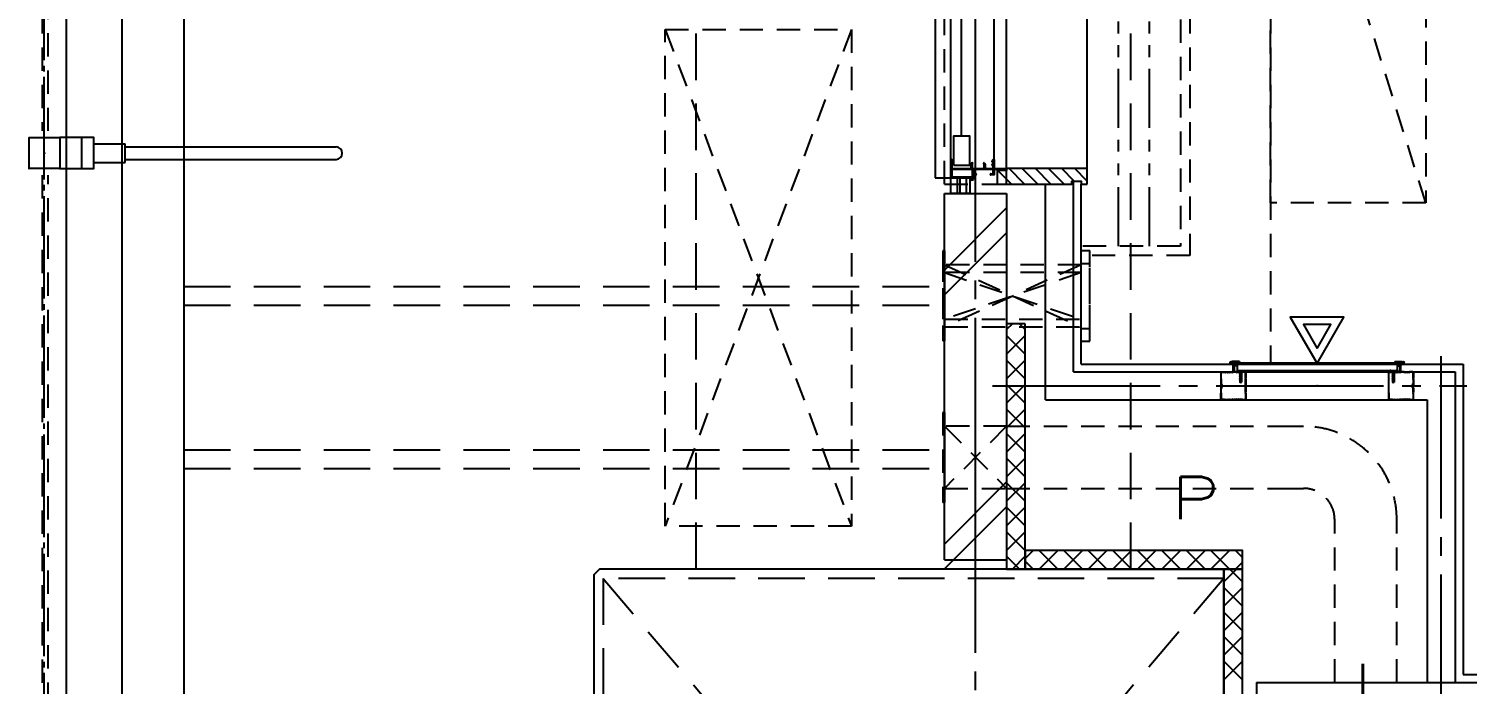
# Model space of a CAD drawing. Header units: millimetres. Extents: x 8300 to 98248, y -10383 to 40000.
# Drawn here: x 21075 to 23392, y 15320 to 16375 of the extents above; entities that cross this region are included whole.
import ezdxf
from ezdxf.enums import TextEntityAlignment as Align

# ---------------------------------------------------------------- set-up
doc = ezdxf.new("R2010")
doc.units = ezdxf.units.MM
doc.header["$LTSCALE"] = 300
for name, pattern in [('CADEWA_LINE5', [1.2, 0.9, -0.1, 0.1, -0.1]), ('CADEWA_LINE6', [2.1, 1.8, -0.1, 0.1, -0.1]), ('DASH-N', [0.375, 0.25, -0.125]), ('DASH-S', [0.2, 0.125, -0.075]), ('JIS_08_11', [12.8, 11, -0.6, 0.6, -0.6]), ('PHANTOMX2', [127, 63.5, -12.7, 12.7, -12.7, 12.7, -12.7])]:
    doc.linetypes.add(name, pattern=pattern)
for name, color, linetype in [('526EH_Kabe(7)', 7, 'CONTINUOUS'), ('K建0_壁', 7, 'CONTINUOUS'), ('通り芯', 7, 'CONTINUOUS')]:
    doc.layers.add(name, color=color, linetype=linetype)
doc.styles.add('MS Gothic2', font='msgothic.ttc', dxfattribs={"width": 0.6})
doc.styles.add('txt2', font='txt.shx', dxfattribs={"width": 1.197332, "bigfont": 'extfont2'})

msp = doc.modelspace()

# ---------------------------------------------------------------- linework, layer by layer
at = {"layer": 'K建0_壁', "color": 250, "linetype": 'JIS_08_11', "lineweight": -3, "ltscale": 0.05}
msp.add_line((21100, 11716.7), (21100, 25327.2), dxfattribs=at)
at = {"layer": 'K建0_壁', "color": 250, "linetype": 'Continuous', "lineweight": -3, "ltscale": 50}
msp.add_line((21135, 25028.7), (21135, 12009.7), dxfattribs=at)
at = {"layer": 'K建0_壁', "color": 250, "linetype": 'Continuous', "lineweight": -3}
for p, q in [((21225, 25028.7), (21225, 12009.7)), ((21325, 25028.7), (21325, 12009.7)), ((22535, 17295), (22535, 16135)), ((22560, 16165), (22560, 17265)), ((22630, 16165), (22630, 17265)), ((22650, 16150), (22650, 17280)), ((22779.8, 16150), (22779.8, 17280)), ((22577.5, 16203), (22577.5, 16695)), ((21075, 16199.5), (21075, 16150.5)), ((21075.5, 16200), (21124.5, 16200)), ((21125, 16200), (21125, 16150)), ((21125, 16199.5), (21125, 16150.5)), ((21160, 16200), (21160, 16150)), ((21180, 16190), (21230, 16190)), ((21230, 16160), (21230, 16190)), ((21230, 16185), (21570, 16185)), ((21124.5, 16150), (21075.5, 16150)), ((21180, 16160), (21230, 16160)), ((21230, 16165), (21570, 16165)), ((22560, 16135.3), (22560, 16164.7)), ((22560.3, 16165), (22561.4, 16165)), ((22593.5, 16159.5), (22594.7, 16159.5)), ((22595, 16159.2), (22595, 16158.6)), ((22627.9, 16148.4), (22597, 16148.4)), ((22613.6, 16159.4), (22615.4, 16157.6)), ((22626.5, 16161.2), (22626.5, 16162)), ((22626.5, 16156), (22626.5, 16156.8)), ((22627.1, 16160.7), (22627, 16160.7)), ((22627, 16157.3), (22627.1, 16157.3)), ((22627.4, 16161.7), (22627.4, 16161)), ((22627.4, 16157), (22627.4, 16156.3)), ((22628.5, 16162), (22627.7, 16162)), ((22627.7, 16156), (22628.5, 16156)), ((22628.7, 16165), (22629.7, 16165)), ((22628.8, 16156.3), (22628.8, 16161.7)), ((22678.8, 16125), (22653.8, 16150)), ((22700, 16125), (22675, 16150)), ((22721.2, 16125), (22696.2, 16150)), ((22742.5, 16125), (22717.5, 16150)), ((22758.7, 16130), (22738.7, 16150)), ((22779.8, 16130), (22759.9, 16150)), ((22535, 16135), (22560, 16135)), ((22594.7, 16135), (22560.3, 16135)), ((22560.3, 16110), (22560.3, 16135)), ((22570.3, 16135), (22570.3, 16110)), ((22574.8, 16135), (22574.8, 16110)), ((22584.8, 16135), (22584.8, 16110)), ((22592.6, 16132.7), (22594.7, 16132.7)), ((22595.5, 16131.5), (22592.6, 16131.5)), ((22595, 16133), (22595, 16134.7)), ((22596.5, 16147.9), (22596.5, 16141.9)), ((22596.8, 16141.6), (22600.5, 16141.6)), ((22601, 16141.1), (22601, 16140.5)), ((22624, 16140.5), (22624, 16141.1)), ((22624.5, 16141.6), (22628.1, 16141.6)), ((22628.4, 16141.9), (22628.4, 16147.9)), ((22636.4, 16125), (22634.8, 16126.6)), ((22657.6, 16125), (22635.6, 16147)), ((22712.5, 16045), (22712.5, 16125)), ((22757.5, 16045), (22757.5, 16130)), ((22770, 16045), (22770, 16125)), ((22550, 16110), (22650, 16110)), ((22550, 15520), (22550, 16110)), ((22650, 16110), (22650, 15520)), ((22550, 15986.7), (22650, 16086.7)), ((22550, 15946.7), (22650, 16046.7)), ((22712.5, 15777.5), (22712.5, 16045)), ((22757.5, 15822.5), (22757.5, 16045)), ((22770, 15835), (22770, 16045)), ((22659.2, 15900), (22650, 15890.8)), ((22670.8, 15900), (22680, 15890.8)), ((22680, 15881.2), (22650, 15851.2)), ((22650, 15881.2), (22680, 15851.2)), ((22680, 15841.7), (22650, 15811.7)), ((22650, 15841.7), (22680, 15811.7)), ((23010, 15836), (23010, 15838.5)), ((23010, 15836), (23010, 15835.5)), ((23011, 15835.5), (23010, 15835.5)), ((23010.2, 15839), (23010.8, 15839)), ((23013.5, 15839), (23010.8, 15839)), ((23015, 15836.5), (23011, 15836.5)), ((23011, 15836.5), (23011, 15835.5)), ((23011.5, 15838), (23011.5, 15838.5)), ((23011.5, 15838), (23011.5, 15837.5)), ((23011.5, 15837.5), (23015, 15837.5)), ((23013.5, 15839.5), (23012.5, 15839)), ((23012.5, 15838.5), (23013.5, 15838)), ((23013.5, 15838.5), (23012.5, 15838.5)), ((23024.8, 15839.5), (23013.5, 15839.5)), ((23013.5, 15838.5), (23013.5, 15839)), ((23016.5, 15838), (23013.5, 15838)), ((23015.5, 15837.5), (23015, 15837.5)), ((23015, 15822.5), (23015, 15836.5)), ((23015, 15835.5), (23015, 15833)), ((23016, 15835.5), (23016.5, 15836)), ((23016, 15835.5), (23016, 15834)), ((23016.5, 15836.5), (23016.5, 15836)), ((23016.5, 15833.5), (23018.5, 15833.5)), ((23019, 15832.5), (23016.5, 15832.5)), ((23016.5, 15832.5), (23016.5, 15824.5)), ((23017, 15836.4), (23017, 15837.5)), ((23018, 15836.4), (23018, 15837)), ((23018.5, 15836.5), (23018.9, 15837.5)), ((23019, 15836.5), (23018.5, 15836.5)), ((23019, 15838), (23024, 15838)), ((23019, 15836.5), (23019, 15834)), ((23019.3, 15837.8), (23020, 15837.8)), ((23020, 15837.8), (23020, 15833.5)), ((23021, 15837.5), (23021, 15825)), ((23021, 15825), (23279, 15825)), ((23021.5, 15825), (23021.5, 15823.5)), ((23023, 15824.9), (23031, 15824.9)), ((23023, 15824.9), (23025.6, 15822.5)), ((23024, 15838.8), (23024, 15838)), ((23024, 15838.8), (23025, 15838.8)), ((23025, 15839.3), (23024.8, 15839.5)), ((23025, 15839.3), (23025, 15838.8)), ((23031, 15824.9), (23028.3, 15822.5)), ((23031.5, 15825), (23031.5, 15823.5)), ((23031.5, 15825), (23032.5, 15825)), ((23032.5, 15825), (23032.5, 15822.5)), ((23268.5, 15825), (23267.5, 15825)), ((23267.5, 15825), (23267.5, 15822.5)), ((23268.5, 15825), (23268.5, 15823.5)), ((23268.9, 15824.9), (23271.5, 15822.5)), ((23268.9, 15824.9), (23276.9, 15824.9)), ((23276.9, 15824.9), (23274.1, 15822.5)), ((23275, 15839.3), (23275.2, 15839.5)), ((23275, 15839.3), (23275, 15838.8)), ((23276, 15838.8), (23275, 15838.8)), ((23275.2, 15839.5), (23286.5, 15839.5)), ((23276, 15838.8), (23276, 15838)), ((23281, 15838), (23276, 15838)), ((23278.5, 15825), (23278.5, 15823.5)), ((23280.7, 15837.8), (23280, 15837.8)), ((23280, 15837.8), (23280, 15833.5)), ((23281, 15836.5), (23281, 15834)), ((23281, 15836.5), (23281.5, 15836.5)), ((23281, 15832.5), (23283.5, 15832.5)), ((23281.5, 15836.5), (23281.1, 15837.5)), ((23283.5, 15833.5), (23281.5, 15833.5)), ((23282, 15836.4), (23282, 15837)), ((23283, 15836.4), (23283, 15837.5)), ((23283.5, 15838), (23286.5, 15838)), ((23283.5, 15836.5), (23283.5, 15836)), ((23284, 15835.5), (23283.5, 15836)), ((23283.5, 15832.5), (23283.5, 15824.5)), ((23284, 15835.5), (23284, 15834)), ((23284.5, 15837.5), (23285, 15837.5)), ((23288.5, 15837.5), (23285, 15837.5)), ((23285, 15836.5), (23289, 15836.5)), ((23285, 15822.5), (23285, 15836.5)), ((23285, 15835.5), (23285, 15833)), ((23286.5, 15839.5), (23287.5, 15839)), ((23286.5, 15839), (23289.2, 15839)), ((23286.5, 15838.5), (23286.5, 15839)), ((23287.5, 15838.5), (23286.5, 15838)), ((23286.5, 15838.5), (23287.5, 15838.5)), ((23288.5, 15838), (23288.5, 15838.5)), ((23288.5, 15838), (23288.5, 15837.5)), ((23289, 15836.5), (23289, 15835.5)), ((23289, 15835.5), (23290, 15835.5)), ((23289.8, 15839), (23289.2, 15839)), ((23290, 15836), (23290, 15838.5)), ((23290, 15836), (23290, 15835.5)), ((22680, 15802.2), (22650, 15772.2)), ((22650, 15802.2), (22680, 15772.2)), ((22995, 15821.5), (22995, 15811.8)), ((22995, 15811.8), (22995.7, 15811.3)), ((22995.7, 15811.3), (22995, 15810.8)), ((22995, 15810.8), (22995, 15797.8)), ((22995.4, 15811.8), (22995.4, 15821.5)), ((22995.4, 15811.8), (22996.2, 15811.3)), ((22995.4, 15810.8), (22996.2, 15811.3)), ((22995.4, 15810.8), (22995.4, 15797.8)), ((22995.9, 15802.3), (22995.9, 15797.8)), ((22995.9, 15802.3), (22996.3, 15802.3)), ((22996, 15822.5), (23001, 15822.5)), ((22996, 15822.1), (23001, 15822.1)), ((22996.3, 15802.3), (22996.3, 15797.8)), ((22996.8, 15802.3), (22996.8, 15797.8)), ((23000.8, 15822.1), (23002.5, 15821.4)), ((23001, 15822.5), (23002.5, 15821.9)), ((23002.5, 15821.9), (23004, 15822.5)), ((23002.5, 15821.4), (23004, 15822)), ((23004, 15822.5), (23005.5, 15821.9)), ((23004, 15822), (23005.5, 15821.4)), ((23005.5, 15821.9), (23007, 15822.5)), ((23005.5, 15821.4), (23007, 15822)), ((23007, 15822.5), (23008.5, 15821.9)), ((23007, 15822), (23008.5, 15821.4)), ((23008.5, 15821.9), (23010, 15822.5)), ((23008.5, 15821.4), (23010.1, 15822.1)), ((23010, 15822.5), (23013.5, 15822.5)), ((23010.1, 15822.1), (23013.4, 15822.1)), ((23013.4, 15822.1), (23014.8, 15821.5)), ((23013.5, 15822.5), (23015, 15821.9)), ((23032.5, 15822.5), (23015, 15822.5)), ((23016.5, 15822.5), (23015, 15821.9)), ((23016.6, 15822.1), (23015.2, 15821.5)), ((23020, 15822.5), (23016.5, 15822.5)), ((23019.9, 15822.1), (23016.6, 15822.1)), ((23017.5, 15823.5), (23021.5, 15823.5)), ((23021.5, 15821.4), (23019.9, 15822.1)), ((23021.5, 15821.9), (23020, 15822.5)), ((23023, 15822.5), (23021.5, 15821.9)), ((23023, 15822), (23021.5, 15821.4)), ((23024.5, 15821.9), (23023, 15822.5)), ((23024.5, 15821.4), (23023, 15822)), ((23026, 15822.5), (23024.5, 15821.9)), ((23026, 15822), (23024.5, 15821.4)), ((23029, 15817.7), (23024.6, 15816.3)), ((23029.1, 15815), (23024.6, 15813.6)), ((23029.1, 15812.4), (23024.6, 15810.9)), ((23029.1, 15809.9), (23024.6, 15808.4)), ((23025.6, 15822.5), (23025.6, 15806.3)), ((23026.9, 15805), (23025.6, 15806.3)), ((23027.5, 15821.9), (23026, 15822.5)), ((23027.5, 15821.4), (23026, 15822)), ((23026.9, 15805), (23028.3, 15806.3)), ((23027.3, 15823.5), (23031.5, 15823.5)), ((23029, 15822.5), (23027.5, 15821.9)), ((23029.2, 15822.1), (23027.5, 15821.4)), ((23028.3, 15822.5), (23028.3, 15806.3)), ((23034, 15822.5), (23029, 15822.5)), ((23034, 15822.1), (23029, 15822.1)), ((23034.5, 15811.8), (23033.8, 15811.3)), ((23034.5, 15810.8), (23033.8, 15811.3)), ((23035, 15811.8), (23034.3, 15811.3)), ((23034.3, 15811.3), (23035, 15810.8)), ((23034.5, 15811.8), (23034.5, 15821.5)), ((23034.5, 15789.2), (23034.5, 15810.8)), ((23035, 15821.5), (23035, 15811.8)), ((23035, 15810.8), (23035, 15789.2)), ((23265, 15821.5), (23265, 15811.8)), ((23265, 15811.8), (23265.7, 15811.3)), ((23265.7, 15811.3), (23265, 15810.8)), ((23265, 15810.8), (23265, 15789.2)), ((23265.4, 15811.8), (23265.4, 15821.5)), ((23265.4, 15811.8), (23266.2, 15811.3)), ((23265.4, 15810.8), (23266.2, 15811.3)), ((23265.4, 15789.2), (23265.4, 15810.8)), ((23266, 15822.5), (23271, 15822.5)), ((23266, 15822.1), (23271, 15822.1)), ((23267.5, 15822.5), (23285, 15822.5)), ((23272.7, 15823.5), (23268.5, 15823.5)), ((23274.9, 15817.7), (23270.5, 15816.3)), ((23274.9, 15815), (23270.5, 15813.6)), ((23274.9, 15812.4), (23270.5, 15810.9)), ((23274.9, 15809.9), (23270.5, 15808.4)), ((23270.8, 15822.1), (23272.5, 15821.4)), ((23271, 15822.5), (23272.5, 15821.9)), ((23271.5, 15822.5), (23271.5, 15806.3)), ((23272.8, 15805), (23271.5, 15806.3)), ((23272.5, 15821.9), (23274, 15822.5)), ((23272.5, 15821.4), (23274, 15822)), ((23272.8, 15805), (23274.1, 15806.3)), ((23274, 15822.5), (23275.5, 15821.9)), ((23274, 15822), (23275.5, 15821.4)), ((23274.1, 15822.5), (23274.1, 15806.3)), ((23275.5, 15821.9), (23277, 15822.5)), ((23275.5, 15821.4), (23277, 15822)), ((23277, 15822.5), (23278.5, 15821.9)), ((23277, 15822), (23278.5, 15821.4)), ((23282.5, 15823.5), (23278.5, 15823.5)), ((23278.5, 15821.9), (23280, 15822.5)), ((23278.5, 15821.4), (23280.1, 15822.1)), ((23280, 15822.5), (23283.5, 15822.5)), ((23280.1, 15822.1), (23283.4, 15822.1)), ((23283.4, 15822.1), (23284.8, 15821.5)), ((23283.5, 15822.5), (23285, 15821.9)), ((23286.5, 15822.5), (23285, 15821.9)), ((23286.6, 15822.1), (23285.2, 15821.5)), ((23290, 15822.5), (23286.5, 15822.5)), ((23289.9, 15822.1), (23286.6, 15822.1)), ((23291.5, 15821.4), (23289.9, 15822.1)), ((23291.5, 15821.9), (23290, 15822.5)), ((23293, 15822.5), (23291.5, 15821.9)), ((23293, 15822), (23291.5, 15821.4)), ((23294.5, 15821.9), (23293, 15822.5)), ((23294.5, 15821.4), (23293, 15822)), ((23296, 15822.5), (23294.5, 15821.9)), ((23296, 15822), (23294.5, 15821.4)), ((23297.5, 15821.9), (23296, 15822.5)), ((23297.5, 15821.4), (23296, 15822)), ((23299, 15822.5), (23297.5, 15821.9)), ((23299.2, 15822.1), (23297.5, 15821.4)), ((23304, 15822.5), (23299, 15822.5)), ((23304, 15822.1), (23299, 15822.1)), ((23303.2, 15802.3), (23303.2, 15797.8)), ((23303.6, 15802.3), (23303.6, 15797.8)), ((23304.1, 15802.3), (23303.6, 15802.3)), ((23304.5, 15811.8), (23303.8, 15811.3)), ((23304.5, 15810.8), (23303.8, 15811.3)), ((23304.1, 15802.3), (23304.1, 15797.8)), ((23305, 15811.8), (23304.3, 15811.3)), ((23304.3, 15811.3), (23305, 15810.8)), ((23304.5, 15811.8), (23304.5, 15821.5)), ((23304.5, 15810.8), (23304.5, 15797.8)), ((23305, 15821.5), (23305, 15811.8)), ((23305, 15810.8), (23305, 15797.8)), ((22995, 15796.3), (22995, 15789.2)), ((22995.7, 15788.7), (22995, 15789.2)), ((22995, 15788.2), (22995.7, 15788.7)), ((22995, 15778.5), (22995, 15788.2)), ((22995.4, 15789.2), (22995.4, 15796.3)), ((22995.4, 15789.2), (22996.2, 15788.7)), ((22995.4, 15788.2), (22996.2, 15788.7)), ((22995.4, 15788.2), (22995.4, 15778.5)), ((23000.9, 15778), (22996, 15778)), ((22996, 15777.5), (23001, 15777.5)), ((23000.9, 15778), (23002.5, 15778.6)), ((23001, 15777.5), (23002.5, 15778.1)), ((23002.5, 15778.6), (23004, 15778)), ((23002.5, 15778.1), (23004, 15777.5)), ((23004, 15778), (23005.5, 15778.6)), ((23004, 15777.5), (23005.5, 15778.1)), ((23005.5, 15778.6), (23007, 15778)), ((23005.5, 15778.1), (23007, 15777.5)), ((23007, 15777.5), (23008.5, 15778.1)), ((23008.5, 15778.1), (23010, 15777.5)), ((23010, 15777.5), (23013.5, 15777.5)), ((23010.1, 15778), (23013.4, 15778)), ((23015, 15778.6), (23013.4, 15778)), ((23013.5, 15777.5), (23015, 15778.1)), ((23015, 15778.6), (23016.6, 15778)), ((23016.5, 15777.5), (23015, 15778.1)), ((23020, 15777.5), (23016.5, 15777.5)), ((23019.9, 15778), (23016.6, 15778)), ((23021.5, 15778.6), (23019.9, 15778)), ((23021.5, 15778.1), (23020, 15777.5)), ((23023, 15778), (23021.5, 15778.6)), ((23023, 15777.5), (23021.5, 15778.1)), ((23024.5, 15778.6), (23023, 15778)), ((23024.5, 15778.1), (23023, 15777.5)), ((23026, 15778), (23024.5, 15778.6)), ((23026, 15777.5), (23024.5, 15778.1)), ((23027.5, 15778.6), (23026, 15778)), ((23027.5, 15778.1), (23026, 15777.5)), ((23029.1, 15778), (23027.5, 15778.6)), ((23029, 15777.5), (23027.5, 15778.1)), ((23034, 15777.5), (23029, 15777.5)), ((23029.1, 15778), (23034, 15778)), ((23034.5, 15789.2), (23033.8, 15788.7)), ((23034.5, 15788.2), (23033.8, 15788.7)), ((23034.3, 15788.7), (23035, 15789.2)), ((23035, 15788.2), (23034.3, 15788.7)), ((23034.5, 15788.2), (23034.5, 15778.5)), ((23035, 15788.2), (23035, 15778.5)), ((23265.7, 15788.7), (23265, 15789.2)), ((23265, 15788.2), (23265.7, 15788.7)), ((23265, 15788.2), (23265, 15778.5)), ((23265.4, 15789.2), (23266.2, 15788.7)), ((23265.4, 15788.2), (23266.2, 15788.7)), ((23265.4, 15788.2), (23265.4, 15778.5)), ((23270.9, 15778), (23266, 15778)), ((23266, 15777.5), (23271, 15777.5)), ((23270.9, 15778), (23272.5, 15778.6)), ((23271, 15777.5), (23272.5, 15778.1)), ((23272.5, 15778.6), (23274, 15778)), ((23272.5, 15778.1), (23274, 15777.5)), ((23274, 15778), (23275.5, 15778.6)), ((23274, 15777.5), (23275.5, 15778.1)), ((23275.5, 15778.6), (23277, 15778)), ((23275.5, 15778.1), (23277, 15777.5)), ((23277, 15778), (23278.5, 15778.6)), ((23277, 15777.5), (23278.5, 15778.1)), ((23278.5, 15778.6), (23280.1, 15778)), ((23278.5, 15778.1), (23280, 15777.5)), ((23280, 15777.5), (23283.5, 15777.5)), ((23280.1, 15778), (23283.4, 15778)), ((23285, 15778.6), (23283.4, 15778)), ((23283.5, 15777.5), (23285, 15778.1)), ((23285, 15778.6), (23286.6, 15778)), ((23286.5, 15777.5), (23285, 15778.1)), ((23290, 15777.5), (23286.5, 15777.5)), ((23289.9, 15778), (23286.6, 15778)), ((23291.5, 15778.1), (23290, 15777.5)), ((23293, 15777.5), (23291.5, 15778.1)), ((23294.5, 15778.6), (23293, 15778)), ((23294.5, 15778.1), (23293, 15777.5)), ((23296, 15778), (23294.5, 15778.6)), ((23296, 15777.5), (23294.5, 15778.1)), ((23297.5, 15778.6), (23296, 15778)), ((23297.5, 15778.1), (23296, 15777.5)), ((23299.1, 15778), (23297.5, 15778.6)), ((23299, 15777.5), (23297.5, 15778.1)), ((23304, 15777.5), (23299, 15777.5)), ((23299.1, 15778), (23304, 15778)), ((23304.5, 15789.2), (23303.8, 15788.7)), ((23304.5, 15788.2), (23303.8, 15788.7)), ((23304.3, 15788.7), (23305, 15789.2)), ((23305, 15788.2), (23304.3, 15788.7)), ((23304.5, 15789.2), (23304.5, 15796.3)), ((23304.5, 15788.2), (23304.5, 15778.5)), ((23305, 15796.3), (23305, 15789.2)), ((23305, 15778.5), (23305, 15788.2)), ((22680, 15762.7), (22650, 15732.7)), ((22650, 15762.7), (22680, 15732.7)), ((22680, 15723.2), (22650, 15693.2)), ((22650, 15723.2), (22680, 15693.2)), ((22680, 15683.7), (22650, 15653.7)), ((22650, 15683.7), (22680, 15653.7)), ((22550, 15545.4), (22650, 15645.4)), ((22680, 15644.2), (22650, 15614.2)), ((22650, 15644.2), (22680, 15614.2)), ((22550, 15505.4), (22650, 15605.4)), ((22680, 15604.6), (22650, 15574.6)), ((22650, 15604.6), (22680, 15574.6)), ((22680, 15565.1), (22650, 15535.1)), ((22650, 15565.1), (22680, 15535.1)), ((22650, 15525.6), (22670.6, 15505)), ((22680, 15525.6), (22659.4, 15505)), ((22680, 15522.1), (22692.9, 15535)), ((22702.5, 15535), (22732.5, 15505)), ((22702.5, 15505), (22732.5, 15535)), ((22742, 15535), (22772, 15505)), ((22742, 15505), (22772, 15535)), ((22781.5, 15535), (22811.5, 15505)), ((22781.5, 15505), (22811.5, 15535)), ((22821, 15535), (22851, 15505)), ((22821, 15505), (22851, 15535)), ((22860.5, 15535), (22890.5, 15505)), ((22860.5, 15505), (22890.5, 15535)), ((22900, 15535), (22930, 15505)), ((22900, 15505), (22930, 15535)), ((22939.5, 15535), (22969.5, 15505)), ((22939.5, 15505), (22969.5, 15535)), ((22979, 15535), (23009, 15505)), ((22979, 15505), (23009, 15535)), ((23018.6, 15535), (23030, 15523.6)), ((22550, 15520), (22650, 15520)), ((22680, 15517.9), (22692.9, 15505)), ((23020.3, 15505), (23000, 15484.7)), ((23009.7, 15505), (23030, 15484.7)), ((23018.6, 15505), (23030, 15516.4)), ((23030, 15475.2), (23000, 15445.2)), ((23000, 15475.2), (23030, 15445.2)), ((23030, 15435.7), (23000, 15405.7)), ((23000, 15435.7), (23030, 15405.7)), ((23030, 15396.2), (23000, 15366.2)), ((23000, 15396.2), (23030, 15366.2)), ((23030, 15356.7), (23000, 15326.7)), ((23000, 15356.7), (23030, 15326.7)), ((23052.5, 15322.5), (26757.5, 15322.5)), ((23385, 15335), (26745, 15335))]:
    msp.add_line(p, q, dxfattribs=at)
at = {"layer": 'K建0_壁', "color": 250, "linetype": 'DASH-N', "lineweight": -3}
for p, q in [((22150, 15505), (22150, 21295)), ((22850, 15505), (22850, 21295)), ((21325, 15960), (22550, 15960)), ((21325, 15930), (22550, 15930)), ((21325, 15697), (22550, 15697)), ((21325, 15667), (22550, 15667)), ((23000, 15490), (22000, 14310)), ((22000, 15490), (23000, 14310))]:
    msp.add_line(p, q, dxfattribs=at)
at = {"layer": 'K建0_壁', "color": 250, "linetype": 'DASH-S', "lineweight": -3}
for p, q in [((23075, 17845), (23075, 15835)), ((22550, 16125), (22550, 17305)), ((22650, 16125), (22650, 17305)), ((21096.4, 17125), (21096.4, 16210.7)), ((21106.4, 16210.7), (21106.4, 17125)), ((23325, 16095), (23075, 16895)), ((22100, 16374), (22400, 15574)), ((22400, 16374), (22100, 15574)), ((21096.4, 16139.3), (21096.4, 15225)), ((21106.4, 15225), (21106.4, 16139.3)), ((22550, 16125), (22650, 16125)), ((22547, 16017.5), (22547, 15872.5)), ((22550, 16017.5), (22547, 16017.5)), ((22550, 16017.5), (22550, 15872.5)), ((22770, 15872), (22770, 16018)), ((22770, 16018), (22784, 16018)), ((22784, 15872), (22784, 16018)), ((22547, 16005), (22547, 15885)), ((22550, 16005), (22547, 16005)), ((22550, 16005), (22550, 15885)), ((22770, 15995), (22550, 15995)), ((22550, 15995), (22770, 15895)), ((22770, 15995), (22550, 15895)), ((22550, 15995), (22550, 15895)), ((22770, 15892.5), (22770, 15997.5)), ((22770, 15997.5), (22784, 15997.5)), ((22784, 15892.5), (22784, 15997.5)), ((22770, 15982.5), (22550, 15982.5)), ((22550, 15982.5), (22770, 15907.5)), ((22770, 15982.5), (22550, 15907.5)), ((22550, 15982.5), (22550, 15907.5)), ((22550, 15907.5), (22770, 15907.5)), ((22550, 15895), (22770, 15895)), ((22550, 15885), (22547, 15885)), ((22550, 15872.5), (22547, 15872.5)), ((22770, 15892.5), (22784, 15892.5)), ((22770, 15872), (22784, 15872)), ((22547, 15757.5), (22547, 15612.5)), ((22550, 15757.5), (22547, 15757.5)), ((22550, 15757.5), (22550, 15612.5)), ((22650, 15735), (22550, 15735)), ((22550, 15735), (22650, 15635)), ((22650, 15735), (22550, 15635)), ((22550, 15735), (22550, 15635)), ((22650, 15735), (23097.5, 15735)), ((22650, 15735), (22650, 15635)), ((23097.5, 15735), (23128.3, 15735)), ((22550, 15635), (22650, 15635)), ((22650, 15635), (23097.5, 15635)), ((23097.5, 15635), (23128.3, 15635)), ((22550, 15612.5), (22547, 15612.5)), ((23178.3, 15322.5), (23178.3, 15585)), ((23278.3, 15322.5), (23278.3, 15585))]:
    msp.add_line(p, q, dxfattribs=at)
at = {"layer": 'K建0_壁', "color": 250, "linetype": 'PHANTOMX2', "lineweight": -3, "ltscale": 0.005}
for p, q in [((22830, 16025), (22830, 17290)), ((22880, 16025), (22880, 17290))]:
    msp.add_line(p, q, dxfattribs=at)
at = {"layer": 'K建0_壁', "color": 250, "linetype": 'Continuous', "lineweight": -3, "ltscale": 0.7}
for p, q in [((22594.4, 16148.4), (22562.2, 16148.4)), ((22561.7, 16147.9), (22561.7, 16137.1)), ((22562.2, 16136.6), (22594.4, 16136.6)), ((22594.9, 16137.1), (22594.9, 16147.9))]:
    msp.add_line(p, q, dxfattribs=at)
at = {"layer": 'K建0_壁', "color": 250, "linetype": 'CADEWA_LINE5', "lineweight": -3}
for p, q in [((23350, 15226.5), (23350, 15848.2)), ((22627.2, 15800), (23391.1, 15800))]:
    msp.add_line(p, q, dxfattribs=at)
at = {"layer": 'K建0_壁', "color": 250, "linetype": 'Continuous', "lineweight": -3, "ltscale": 0.5}
for p, q in [((22770, 15835), (23385, 15835)), ((23385, 15835), (23385, 15335)), ((22757.5, 15822.5), (23372.5, 15822.5)), ((23372.5, 15822.5), (23372.5, 15322.5)), ((22712.5, 15777.5), (23327.5, 15777.5)), ((23327.5, 15777.5), (23327.5, 15322.5)), ((23052.5, 15322.5), (23052.5, 14242.5))]:
    msp.add_line(p, q, dxfattribs=at)
at = {"layer": 'K建0_壁', "color": 250, "linetype": 'DASH-S', "lineweight": -3}
for points in [[(22780, 17305), (22945, 17305), (22945, 16010), (22770, 16010)], [(22780, 17290), (22930, 17290), (22930, 16025), (22770, 16025)]]:
    msp.add_lwpolyline(points, dxfattribs=at)
for points in [[(23325, 16095), (23075, 16095), (23075, 16895), (23325, 16895)], [(22100, 16374), (22400, 16374), (22400, 15574), (22100, 15574)]]:
    msp.add_lwpolyline(points, close=True, dxfattribs=at)
at = {"layer": 'K建0_壁', "color": 250, "linetype": 'Continuous', "lineweight": -3}
for points in [[(21125, 16150), (21180, 16150), (21180, 16200), (21125, 16200)], [(22561.7, 16164.7), (22561.7, 16158.7), (22561.1, 16158.7), (22561.1, 16157.3), (22561.7, 16156.8), (22561.7, 16150), (22593, 16150), (22593, 16159)], [(22594.7, 16158.3), (22594.2, 16158.3), (22594.2, 16150), (22613.9, 16150), (22613.9, 16156.8), (22613, 16157.7), (22613, 16159.1)], [(22615.5, 16157.3), (22615.5, 16150), (22628.4, 16150), (22628.4, 16155), (22627.5, 16155)], [(22627.5, 16163), (22628.4, 16163), (22628.4, 16164.7)], [(22630, 16164.7), (22630, 16150), (22649.7, 16150)], [(22650, 16149.7), (22650, 16147), (22648.8, 16147), (22648.8, 16148.8), (22630, 16148.8), (22630, 16140.3)], [(22560.3, 16135), (22590.8, 16135), (22590.8, 16110), (22560.3, 16110)], [(22600.5, 16140), (22596.5, 16140), (22596.5, 16132.5)], [(22629.7, 16140), (22627.2, 16140), (22627, 16140.2), (22626.8, 16140), (22624.5, 16140)], [(23010.2, 15839), (23010, 15838.8), (23010, 15838.5)], [(23013.5, 15838.5), (23011.5, 15838.5), (23010.8, 15838.5), (23010.8, 15839)], [(23011.5, 15838.5), (23010.8, 15838.5), (23010.8, 15839)], [(23021, 15837.5), (23279, 15837.5), (23279, 15825)], [(23021.5, 15825), (23022.5, 15825), (23022.5, 15823.5), (23026.7, 15823.5)], [(23278.5, 15825), (23277.5, 15825), (23277.5, 15823.5), (23273.3, 15823.5)], [(23286.5, 15838.5), (23288.5, 15838.5), (23289.2, 15838.5), (23289.2, 15839)], [(23288.5, 15838.5), (23289.2, 15838.5), (23289.2, 15839)], [(23289.8, 15839), (23290, 15838.8), (23290, 15838.5)], [(23007, 15778), (23008.5, 15778.6), (23010.1, 15778)], [(23293, 15778), (23291.5, 15778.6), (23289.9, 15778)]]:
    msp.add_lwpolyline(points, dxfattribs=at)
for points in [[(22565, 16155), (22565, 16203), (22590, 16203), (22590, 16155)], [(22779.8, 16125), (22779.8, 16150), (22649.8, 16150), (22649.8, 16147), (22634.8, 16147), (22634.8, 16125), (22754.8, 16125), (22754.8, 16130), (22769.8, 16130), (22769.8, 16125)], [(22680, 15900), (22650, 15900), (22650, 15505), (22680, 15505)], [(23150, 15836), (23193.3, 15911), (23106.7, 15911)], [(23150, 15860.5), (23172.1, 15898.8), (23127.9, 15898.8)], [(22680, 15535), (22680, 15505), (23030, 15505), (23030, 15535)], [(23000, 14316.2), (23000, 15483.8), (23000, 15505), (21994, 15505), (21985, 15496), (21985, 14304), (21994, 14295), (23000, 14295)], [(23030, 15505), (23000, 15505), (23000, 14295), (23030, 14295)]]:
    msp.add_lwpolyline(points, close=True, dxfattribs=at)
at = {"layer": 'K建0_壁', "color": 250, "linetype": 'DASH-N', "lineweight": -3}
msp.add_lwpolyline([(23000, 14310), (23000, 15490), (22000, 15490), (22000, 14310)], close=True, dxfattribs=at)
at = {"layer": 'K建0_壁', "color": 250, "linetype": 'Continuous', "lineweight": -3}
for centre in [(21100, 16175), (23150, 15800)]:
    msp.add_circle(centre, 0.5, dxfattribs=at)
for centre, radius, start, end in [((21075.5, 16199.5), 0.5, 90, 180), ((21124.5, 16199.5), 0.5, 0, 90), ((21570, 16175), 10, 270, 90), ((21075.5, 16150.5), 0.5, 180, 270), ((21124.5, 16150.5), 0.5, 270, 360), ((22560.3, 16164.7), 0.3, 90, 180), ((22561.4, 16164.7), 0.3, 360, 90), ((22593.5, 16159), 0.5, 90, 180), ((22594.7, 16159.2), 0.3, 360, 90), ((22594.7, 16158.6), 0.3, 270, 0), ((22597, 16147.9), 0.5, 90, 180), ((22613.4, 16159.1), 0.354, 45, 180), ((22615, 16157.3), 0.5, 360, 45), ((22627.5, 16162), 1, 90, 180), ((22627, 16161.2), 0.5, 180, 270), ((22627, 16156.8), 0.5, 90, 180), ((22627.5, 16156), 1, 180, 270), ((22627.1, 16161), 0.3, 270, 0), ((22627.1, 16157), 0.3, 0, 90), ((22627.7, 16161.7), 0.3, 90, 180), ((22627.7, 16156.3), 0.3, 180, 270), ((22627.9, 16147.9), 0.5, 0, 90), ((22628.7, 16164.7), 0.3, 90, 180), ((22628.5, 16161.7), 0.3, 360, 90), ((22628.5, 16156.3), 0.3, 270, 360), ((22629.7, 16164.7), 0.3, 360, 90), ((22649.7, 16149.7), 0.3, 360, 90), ((22560.3, 16135.3), 0.3, 180, 270), ((22592.6, 16132.1), 0.6, 90, 270), ((22594.7, 16134.7), 0.3, 360, 90), ((22594.7, 16133), 0.3, 270, 0), ((22595.5, 16132.5), 1, 270, 0), ((22596.8, 16141.9), 0.3, 180, 270), ((22600.5, 16141.1), 0.5, 0, 90), ((22600.5, 16140.5), 0.5, 270, 0), ((22624.5, 16141.1), 0.5, 90, 180), ((22624.5, 16140.5), 0.5, 180, 270), ((22628.1, 16141.9), 0.3, 270, 0), ((22629.7, 16140.3), 0.3, 270, 360), ((23015.5, 15836.5), 1, 0, 90), ((23016.5, 15834), 0.5, 180, 270), ((23016.5, 15837.5), 0.5, 0, 90), ((23017.5, 15835.5), 1, 120, 60), ((23017.5, 15824.5), 1, 180, 270), ((23019, 15837), 0.992, 90.085, 180.4908), ((23018.5, 15834), 0.492, 270.172, 0.9843), ((23019.3, 15837.3), 0.5, 90, 153.4349), ((23019, 15833.5), 1, 270, 0), ((23281, 15833.5), 1, 180, 270), ((23280.7, 15837.3), 0.5, 26.5651, 90), ((23281, 15837), 0.992, 359.5092, 89.915), ((23281.5, 15834), 0.492, 179.0157, 269.828), ((23282.5, 15835.5), 1, 120, 60), ((23282.5, 15824.5), 1, 270, 0), ((23283.5, 15837.5), 0.5, 90, 180), ((23284.5, 15836.5), 1, 90, 180), ((23283.5, 15834), 0.5, 270, 0), ((22996, 15821.5), 1, 90, 180), ((22996, 15821.5), 0.55, 90, 180), ((22996.1, 15802.3), 0.675, 0, 180), ((23027, 15823.5), 0.3, 180, 0), ((23034, 15821.5), 1, 0, 90), ((23034, 15821.5), 0.55, 0, 90), ((23266, 15821.5), 1, 90, 180), ((23266, 15821.5), 0.55, 90, 180), ((23273, 15823.5), 0.3, 180, 0), ((23303.9, 15802.3), 0.675, 0, 180), ((23304, 15821.5), 1, 0, 90), ((23304, 15821.5), 0.55, 0, 90), ((22995.7, 15797.8), 0.675, 180, 0), ((22995.7, 15796.3), 0.75, 90, 180), ((22996, 15778.5), 1, 180, 270), ((22995.7, 15797.8), 0.225, 180, 0), ((22995.7, 15796.3), 0.3, 90, 180), ((22996, 15778.5), 0.55, 180, 270), ((22995.7, 15797.8), 1.12, 271.3787, 0), ((23034, 15778.5), 1, 270, 0), ((23034, 15778.5), 0.55, 270, 0), ((23266, 15778.5), 1, 180, 270), ((23266, 15778.5), 0.55, 180, 270), ((23304.3, 15797.8), 1.12, 180, 268.6213), ((23304.3, 15797.8), 0.675, 180, 0), ((23304, 15778.5), 1, 270, 0), ((23304, 15778.5), 0.55, 270, 0), ((23304.3, 15797.8), 0.225, 180, 0), ((23304.2, 15796.3), 0.75, 0, 90), ((23304.2, 15796.3), 0.3, 0, 90)]:
    msp.add_arc(centre, radius, start, end, dxfattribs=at)
at = {"layer": 'K建0_壁', "color": 250, "linetype": 'Continuous', "lineweight": -3, "ltscale": 0.7}
for centre, start, end in [((22562.2, 16147.9), 90, 180), ((22594.4, 16147.9), 0, 90), ((22562.2, 16137.1), 180, 270), ((22594.4, 16137.1), 270, 0)]:
    msp.add_arc(centre, 0.5, start, end, dxfattribs=at)
at = {"layer": 'K建0_壁', "color": 250, "linetype": 'DASH-S', "lineweight": -3}
for radius in [150, 50]:
    msp.add_arc((23128.3, 15585), radius, 0, 90, dxfattribs=at)
at = {"layer": '通り芯', "color": 96, "linetype": 'CADEWA_LINE6', "lineweight": -3}
msp.add_line((22600, -6050), (22600, 40000), dxfattribs=at)

# ---------------------------------------------------------------- texts
at = {"layer": '526EH_Kabe(7)', "color": 220, "lineweight": -3, "style": 'MS Gothic2', "width": 0.6}
msp.add_text('Ｌ', height=60, dxfattribs=at).set_placement((23206.5, 15322.5), align=Align.MIDDLE_LEFT)
at = {"layer": 'K建0_壁', "color": 250, "lineweight": -3, "style": 'txt2', "width": 1.288929}
msp.add_text('P', height=67.9, dxfattribs=at).set_placement((22954.3, 15619.5), align=Align.MIDDLE_CENTER)

doc.saveas('drawing.dxf')
